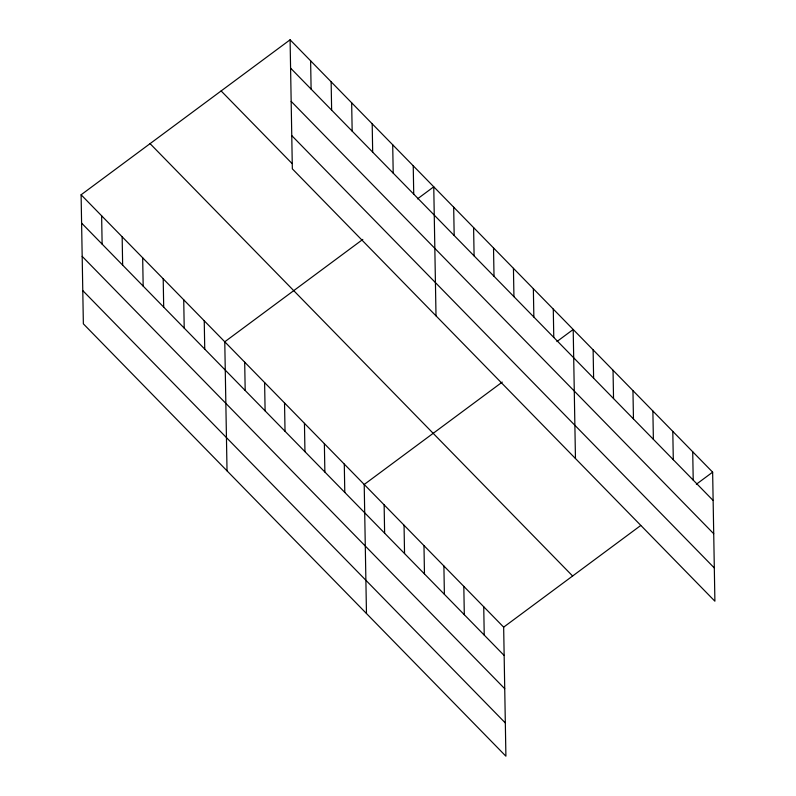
<?xml version="1.0" encoding="UTF-8"?>
<svg xmlns="http://www.w3.org/2000/svg" width="796" height="796" viewBox="0 0 796 796"><rect width="100%" height="100%" fill="white"/><g stroke="black" fill="none" stroke-linecap="round" stroke-linejoin="round"><path stroke-width="1.19" d="M81.102 194.791L503.659 627.148L505.908 756.2L83.361 323.843L81.102 194.791L290.092 39.8L712.639 472.157L714.898 601.209L292.341 168.851L290.092 39.8M362.817 239.417L224.77 341.792L227.029 470.844M417.472 198.881L433.76 186.801L436.009 315.853M502.266 382.09L364.21 484.475L366.468 613.517M556.921 341.554L573.2 329.484L575.458 458.526M503.659 627.148L640.72 525.499M696.361 484.237L712.639 472.157M290.59 68.128L713.136 500.485M291.167 101.371L713.713 533.728M291.764 135.609L714.32 567.966M221.129 90.943L292.102 163.568M150.066 143.648L572.622 576.005M81.6 223.119L504.147 655.476M82.177 256.362L504.734 688.719M82.774 290.6L505.331 722.957M692.719 451.78L693.216 480.107M672.799 431.392L673.297 459.72M652.879 411.015L653.377 439.342M632.959 390.627L633.457 418.955M613.039 370.249L613.537 398.577M593.12 349.862L593.617 378.19M553.28 309.097L553.777 337.424M533.36 288.719L533.857 317.047M513.44 268.332L513.937 296.659M493.52 247.954L494.017 276.282M483.739 606.771L484.227 635.099M473.6 227.566L474.098 255.894M463.819 586.383L464.307 614.711M453.68 207.189L454.178 235.516M443.899 566.006L444.387 594.333M423.979 545.618L424.467 573.946M413.233 165.797L413.731 194.124M404.05 525.241L404.547 553.568M392.707 144.802L393.204 173.13M384.13 504.853L384.627 533.181M372.19 123.798L372.677 152.126M351.663 102.803L352.16 131.131M344.29 464.088L344.787 492.416M331.136 81.799L331.634 110.127M324.37 443.71L324.868 472.038M310.619 60.804L311.107 89.132M304.45 423.323L304.948 451.65M284.53 402.945L285.028 431.273M264.61 382.558L265.108 410.885M244.69 362.18L245.188 390.498M204.244 320.788L204.741 349.116M183.727 299.793L184.214 328.121M163.2 278.789L163.697 307.117M142.673 257.795L143.171 286.122M122.156 236.79L122.644 265.118M101.629 215.796L102.127 244.123"/></g></svg>
